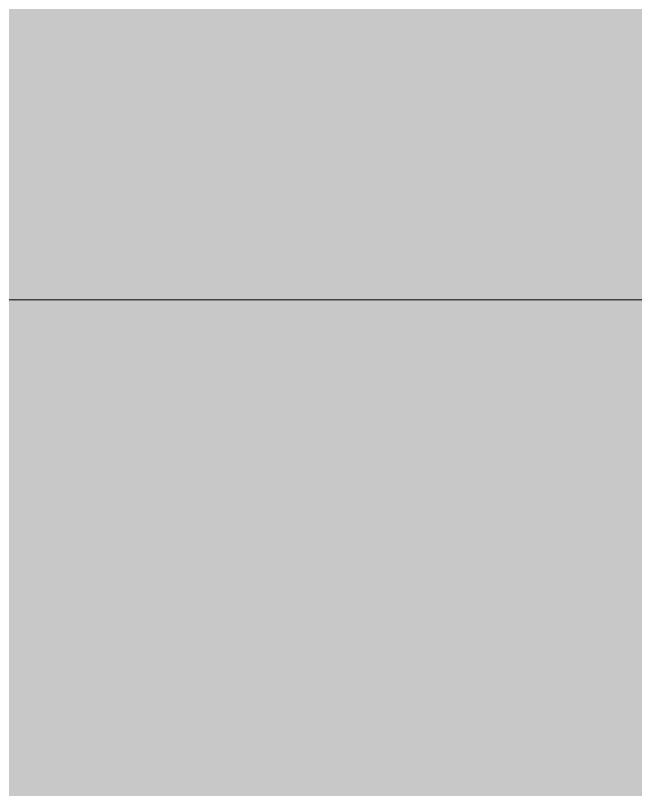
# Model space of a CAD drawing. Header units: inches. Extents: x -26493 to -10162, y -132 to 713.
# Drawn here: x -25695.38333 to -25695.37479, y 222.63428 to 222.64496 of the extents above; entities that cross this region are included whole.
import ezdxf

# ---------------------------------------------------------------- set-up
doc = ezdxf.new("R2010")
doc.units = ezdxf.units.IN
doc.header["$MEASUREMENT"] = 0
doc.layers.add('M-HVAC-DUCT', color=70, linetype='Continuous', lineweight=9)
doc.layers.add('S-COLS', color=52, linetype='Continuous', lineweight=9)

msp = doc.modelspace()

# ---------------------------------------------------------------- hatches: boundary and pattern name
at = {"layer": 'M-HVAC-DUCT'}
h = msp.add_hatch(color=256, dxfattribs=at)
h.paths.add_polyline_path([(-24938.808525, 207.641033), (-24934.024844, 222.641033), (-24953.29403, 222.641033), (-24953.29403, 207.641033), (-24946.934124, 207.641033)], flags=0)
h.paths.add_polyline_path([(-25862.729957, 207.641033), (-25826.327725, 207.691051), (-25826.327725, 222.641033), (-25863.890225, 222.641033), (-25863.890225, 207.641033)], flags=0)
h.paths.add_polyline_path([(-25824.452725, 207.641033), (-25822.327725, 207.691051), (-25822.327725, 222.641033), (-25824.452725, 222.641033), (-25824.452725, 207.691051)], flags=0)
h.paths.add_polyline_path([(-25763.49073, 213.033567), (-25763.591621, 213.134458), (-25763.512847, 213.040633)], flags=0)
h.paths.add_polyline_path([(-25763.995971, 213.368055), (-25763.911413, 213.396533), (-25763.832469, 213.375306), (-25763.910594, 213.488822), (-25763.995971, 213.471424), (-25764.023208, 213.453431)], flags=0)
h.paths.add_polyline_path([(-25764.330458, 213.873296), (-25764.274268, 213.817105), (-25764.274268, 213.851855)], flags=0)
h.paths.add_polyline_path([(-25764.375491, 213.744242), (-25764.330458, 213.873296), (-25764.330458, 213.926102), (-25764.385977, 213.918329)], flags=0)
h.paths.add_polyline_path([(-25815.702725, 207.641033), (-25762.532161, 207.691051), (-25761.835448, 208.738394), (-25762.264023, 209.245563), (-25763.512847, 212.260189), (-25763.397719, 212.428297), (-25763.698292, 212.78185), (-25763.442503, 213.109585), (-25763.49073, 213.033567), (-25763.601235, 212.987128), (-25763.825218, 213.219124), (-25764.375491, 213.744242), (-25764.473921, 213.876372), (-25764.330458, 214.014466), (-25763.994676, 213.691221), (-25763.33607, 213.144072), (-25763.186033, 213.241129), (-25762.927599, 213.062063), (-25769.89526, 222.641033), (-25815.702725, 222.641033), (-25815.702725, 207.691051)], flags=0)
h.paths.add_polyline_path([(-24270.890225, 207.641033), (-24270.890225, 222.641033), (-24704.397346, 222.641033), (-24712.211271, 207.641033), (-24290.325791, 207.641033)], flags=0)
h.paths.add_polyline_path([(-25760.549061, 207.641033), (-25643.259144, 207.691051), (-25648.026873, 222.641033), (-25743.948033, 222.641033), (-25759.054957, 211.170775), (-25758.947903, 210.990323), (-25758.783739, 210.323688), (-25758.776297, 210.042438), (-25758.937237, 209.433063), (-25759.107604, 209.122402), (-25759.3144, 208.857237), (-25759.890225, 208.480074), (-25760.31431, 208.35097), (-25760.78085, 208.326576), (-25761.266523, 208.430361), (-25761.633678, 208.541447), (-25762.262193, 207.641033), (-25760.552168, 207.641033)], flags=0)
h.paths.add_polyline_path([(-25639.971926, 207.641033), (-25625.486421, 207.691051), (-25625.486421, 222.641033), (-25644.755606, 222.641033), (-25639.987877, 207.691051)], flags=0)
h.paths.add_polyline_path([(-25618.861421, 207.641033), (-25604.359965, 207.691051), (-25599.592236, 222.641033), (-25618.861421, 222.641033), (-25618.861421, 207.691051)], flags=0)
h.paths.add_polyline_path([(-25601.104649, 207.641033), (-24977.691753, 207.691051), (-24982.459482, 222.641033), (-25596.320969, 222.641033), (-25601.088698, 207.691051)], flags=0)
h.paths.add_polyline_path([(-24974.404535, 207.641033), (-24959.91903, 207.691051), (-24959.91903, 222.641033), (-24979.188215, 222.641033), (-24974.420486, 207.691051)], flags=0)
h.paths.add_polyline_path([(-24935.537258, 207.641033), (-24816.553172, 207.691051), (-24817.202725, 208.559265), (-24817.769573, 208.345063), (-24818.231389, 208.310636), (-24818.682138, 208.388082), (-24819.200886, 208.650441), (-24819.486941, 208.884024), (-24819.843214, 209.433063), (-24819.972318, 209.857148), (-24819.996712, 210.323688), (-24819.892927, 210.80936), (-24819.764023, 211.253521), (-24834.832418, 222.641033), (-24930.753577, 222.641033), (-24935.521307, 207.691051)], flags=0)
h.paths.add_polyline_path([(-24814.955233, 213.538808), (-24814.955233, 213.435786), (-24814.825345, 213.580246), (-24814.892733, 213.558747)], flags=0)
h.paths.add_polyline_path([(-24814.449992, 213.873296), (-24814.506183, 213.817105), (-24814.464225, 213.835996)], flags=0)
h.paths.add_polyline_path([(-24816.213377, 207.641033), (-24763.077725, 207.691051), (-24763.077725, 222.641033), (-24808.885191, 222.641033), (-24815.852852, 212.982696), (-24815.541438, 213.241129), (-24815.380428, 213.101308), (-24815.107646, 213.36935), (-24814.446916, 214.016758), (-24814.449992, 213.926102), (-24814.449992, 213.873296), (-24814.449992, 213.698431), (-24815.190857, 212.981976), (-24815.311798, 213.096836), (-24815.179216, 212.878907), (-24815.082159, 212.72887), (-24815.386299, 212.378884), (-24815.267604, 212.260189), (-24816.629062, 209.073103), (-24816.945002, 208.689165), (-24816.24829, 207.691051)], flags=0)
h.paths.add_polyline_path([(-24756.452725, 207.641033), (-24754.327725, 207.691051), (-24754.327725, 222.641033), (-24756.452725, 222.641033), (-24756.452725, 207.691051)], flags=0)
h.paths.add_polyline_path([(-24752.452725, 207.641033), (-24714.299369, 207.691051), (-24706.5115, 222.641033), (-24752.452725, 222.641033), (-24752.452725, 207.691051)], flags=0)
h.paths.add_polyline_path([(-25760.423719, 210.058063), (-25760.4329, 210.183063), (-25760.431657, 210.118358), (-25760.423719, 210.058736)], flags=0)
h.paths.add_polyline_path([(-25760.865367, 210.07891), (-25760.881707, 210.151271), (-25760.870437, 210.091151)], flags=0)
h.paths.add_polyline_path([(-25760.574322, 210.389548), (-25760.61663, 210.429956), (-25760.575521, 210.389869)], flags=0)
h.paths.add_polyline_path([(-25759.226872, 211.407844), (-25744.362683, 222.641033), (-25769.508832, 222.641033), (-25762.390515, 212.922323), (-25759.530265, 211.694226), (-25759.263125, 211.442065)], flags=0)
h.paths.add_polyline_path([(-24819.553579, 211.407844), (-24819.077725, 211.80686), (-24816.320238, 212.950762), (-24809.271618, 222.641033), (-24834.417767, 222.641033), (-24819.584894, 211.43151)], flags=0)
h.paths.add_polyline_path([(-24815.289721, 213.033567), (-24815.184043, 213.09741), (-24815.23353, 213.138949), (-24815.267604, 213.091529), (-24815.281282, 213.055684)], flags=0)
h.paths.add_polyline_path([(-24814.947981, 213.375306), (-24814.912746, 213.329119), (-24814.84698, 213.348116), (-24814.78448, 213.368055), (-24814.78448, 213.471424), (-24814.84698, 213.476308), (-24814.91776, 213.430555)], flags=0)
h.paths.add_polyline_path([(-24815.02849, 213.290209), (-24814.974951, 213.368055), (-24815.026106, 213.297181)], flags=0)
h.paths.add_polyline_path([(-25763.78378, 213.40892), (-25763.887718, 213.558747), (-25763.910594, 213.511592), (-25763.786282, 213.410542)], flags=0)
h.paths.add_polyline_path([(-24814.404959, 213.744242), (-24814.375469, 213.918329), (-24814.30653, 213.876372)], flags=0)
at = {"layer": 'S-COLS'}
h = msp.add_hatch(color=256, dxfattribs=at)
h.paths.add_polyline_path([(-25695.390225, 0), (-25677.390225, 0), (-25677.390225, 192.641033), (-25695.390225, 192.641033), (-25695.390225, 95.183051)], flags=0)
h.paths.add_polyline_path([(-25677.390225, 222.641033), (-25677.390225, 272.940208), (-25695.390225, 259.337219), (-25695.390225, 222.641033)], flags=0)
h.paths.add_polyline_path([(-25695.390225, 259.650579), (-25677.390225, 273.320717), (-25677.390225, 280.623076), (-25695.390225, 280.348686), (-25695.390225, 263.945051)], flags=0)

# ---------------------------------------------------------------- linework, layer by layer
at = {"layer": 'M-HVAC-DUCT'}
msp.add_line((-25648.026873, 222.641033), (-25743.958769, 222.641033), dxfattribs=at)

doc.saveas('drawing.dxf')
